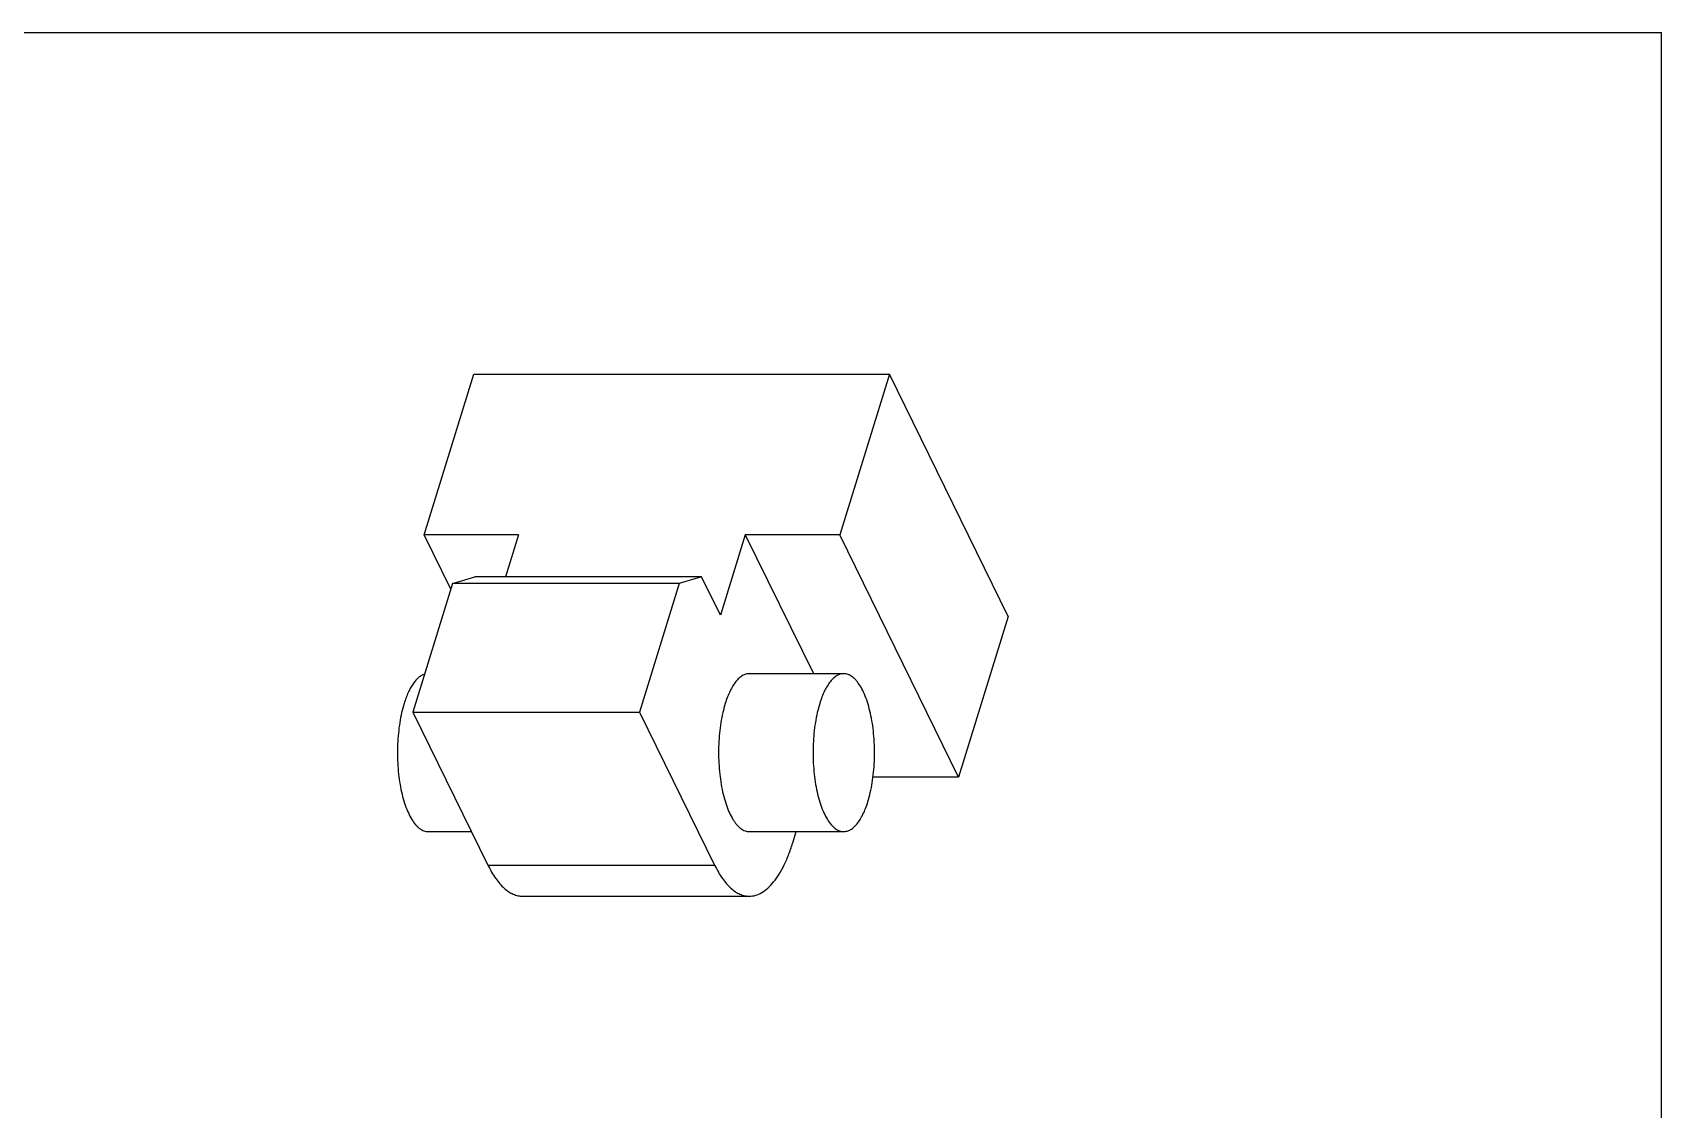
# Model space of a CAD drawing. Header units: millimetres. Extents: x 0 to 297, y 0 to 210.
# Drawn here: x 138.2 to 297, y 105 to 210 of the extents above; entities that cross this region are included whole.
import ezdxf

# ---------------------------------------------------------------- set-up
doc = ezdxf.new("R2010")
doc.units = ezdxf.units.MM
doc.header["$LTSCALE"] = 0.64311
doc.header["$MEASUREMENT"] = 0
doc.layers.get('0').update_dxf_attribs({"linetype": 'CONTINUOUS'})

msp = doc.modelspace()

# ---------------------------------------------------------------- linework, layer by layer
at = {"color": 7, "linetype": 'Continuous'}
for p, q in [((0, 210), (297, 210)), ((297, 0), (297, 210)), ((176.345, 161.027), (181.187, 176.693)), ((181.187, 176.693), (221.713, 176.693)), ((221.713, 176.693), (216.872, 161.027)), ((233.305, 153.072), (221.713, 176.693)), ((178.946, 155.726), (176.345, 161.027)), ((185.556, 161.027), (176.345, 161.027)), ((185.556, 161.027), (184.288, 156.923)), ((207.661, 161.027), (205.241, 153.193)), ((207.661, 161.027), (214.304, 147.491)), ((216.872, 161.027), (207.661, 161.027)), ((228.464, 137.405), (216.872, 161.027)), ((179.116, 156.276), (175.243, 143.743)), ((179.116, 156.276), (181.305, 156.923)), ((201.222, 156.276), (179.116, 156.276)), ((203.41, 156.923), (181.305, 156.923)), ((201.222, 156.276), (197.349, 143.743)), ((203.41, 156.923), (201.222, 156.276)), ((205.241, 153.193), (203.41, 156.923)), ((233.305, 153.072), (228.464, 137.405)), ((208.059, 147.491), (217.269, 147.491)), ((175.243, 143.743), (182.564, 128.824)), ((175.243, 143.743), (197.349, 143.743)), ((197.349, 143.743), (204.67, 128.824)), ((228.464, 137.405), (220.111, 137.405)), ((176.743, 132.091), (180.961, 132.091)), ((208.059, 132.091), (217.269, 132.091)), ((212.329, 131.088), (212.639, 132.091)), ((182.564, 128.824), (204.67, 128.824)), ((185.953, 125.791), (208.059, 125.791))]:
    msp.add_line(p, q, dxfattribs=at)
at = {"color": 7, "linetype": 'Continuous', "extrusion": (0, 0, 25.4)}
for points, knots in [([(176.383, 147.435), (176.283, 147.404), (176.081, 147.313), (175.797, 147.111), (175.524, 146.84), (175.264, 146.503), (175.017, 146.103), (174.787, 145.645), (174.576, 145.131), (174.453, 144.767), (174.394, 144.577)], [0, 0, 0, 0, 0.0873791, 0.1830247, 0.2891657, 0.4070541, 0.5372619, 0.6798377, 0.8344097, 1, 1, 1, 1]), ([(208.059, 147.491), (207.945, 147.491), (207.71, 147.456), (207.37, 147.302), (207.044, 147.054), (206.734, 146.716), (206.441, 146.293), (206.168, 145.789), (205.92, 145.21), (205.777, 144.795), (205.71, 144.577)], [0, 0, 0, 0, 0.0858514, 0.177424, 0.2792276, 0.3941553, 0.5236375, 0.6681022, 0.8272645, 1, 1, 1, 1]), ([(217.269, 147.491), (217.156, 147.491), (216.92, 147.456), (216.581, 147.302), (216.255, 147.054), (215.944, 146.716), (215.651, 146.293), (215.379, 145.789), (215.131, 145.21), (214.988, 144.795), (214.921, 144.577)], [0, 0, 0, 0, 0.0858501, 0.1774239, 0.2792273, 0.3941523, 0.5236291, 0.6680994, 0.8272793, 1, 1, 1, 1]), ([(219.618, 135.004), (219.709, 135.297), (219.871, 135.912), (220.055, 136.873), (220.185, 137.892), (220.26, 138.947), (220.276, 140.018), (220.235, 141.086), (220.137, 142.128), (219.983, 143.124), (219.777, 144.056), (219.524, 144.906), (219.227, 145.657), (218.892, 146.295), (218.576, 146.74), (218.306, 147.022), (218.049, 147.24), (217.771, 147.399), (217.482, 147.478), (217.34, 147.491), (217.269, 147.491)], [0, 0, 0, 0, 0.0673804, 0.1394172, 0.2149479, 0.2927988, 0.3716809, 0.4502831, 0.5273064, 0.6014931, 0.6716741, 0.7368122, 0.796051, 0.8487915, 0.894803, 0.9153781, 0.9344487, 0.9687238, 0.9845687, 1, 1, 1, 1]), ([(174.394, 144.577), (174.303, 144.284), (174.141, 143.67), (173.957, 142.708), (173.827, 141.69), (173.753, 140.635), (173.736, 139.563), (173.777, 138.496), (173.875, 137.454), (174.029, 136.457), (174.235, 135.525), (174.488, 134.676), (174.785, 133.925), (175.12, 133.287), (175.436, 132.842), (175.706, 132.559), (175.963, 132.342), (176.241, 132.183), (176.53, 132.104), (176.673, 132.091), (176.743, 132.091)], [0, 0, 0, 0, 0.0673804, 0.1394172, 0.2149479, 0.2927988, 0.3716809, 0.4502831, 0.5273064, 0.6014931, 0.6716741, 0.7368122, 0.796051, 0.8487915, 0.894803, 0.9153781, 0.9344487, 0.9687238, 0.9845687, 1, 1, 1, 1]), ([(205.71, 144.577), (205.619, 144.284), (205.457, 143.67), (205.273, 142.708), (205.143, 141.69), (205.069, 140.635), (205.052, 139.563), (205.093, 138.496), (205.192, 137.454), (205.345, 136.457), (205.551, 135.525), (205.805, 134.676), (206.101, 133.925), (206.389, 133.376), (206.639, 133.002), (206.827, 132.763), (207.022, 132.559), (207.279, 132.342), (207.557, 132.183), (207.846, 132.104), (207.989, 132.091), (208.059, 132.091)], [0, 0, 0, 0, 0.0673825, 0.1394118, 0.2149419, 0.2927911, 0.3716705, 0.4502707, 0.527291, 0.6014758, 0.6716547, 0.7367888, 0.7960245, 0.8487641, 0.8726215, 0.8948096, 0.9153833, 0.9344515, 0.968725, 0.9845691, 1, 1, 1, 1]), ([(214.921, 144.577), (214.83, 144.284), (214.668, 143.67), (214.484, 142.708), (214.354, 141.69), (214.279, 140.635), (214.263, 139.563), (214.304, 138.496), (214.402, 137.454), (214.556, 136.457), (214.761, 135.525), (215.015, 134.676), (215.312, 133.925), (215.646, 133.287), (215.963, 132.842), (216.232, 132.559), (216.49, 132.342), (216.768, 132.183), (217.057, 132.104), (217.199, 132.091), (217.27, 132.091)], [0, 0, 0, 0, 0.0673804, 0.1394172, 0.2149479, 0.2927988, 0.3716809, 0.4502831, 0.5273064, 0.6014931, 0.6716741, 0.7368122, 0.796051, 0.8487915, 0.894803, 0.9153781, 0.9344487, 0.9687238, 0.9845687, 1, 1, 1, 1]), ([(217.27, 132.091), (217.383, 132.091), (217.618, 132.126), (217.958, 132.28), (218.284, 132.528), (218.595, 132.866), (218.887, 133.289), (219.16, 133.793), (219.408, 134.372), (219.551, 134.787), (219.618, 135.004)], [0, 0, 0, 0, 0.0858501, 0.1774239, 0.2792273, 0.3941523, 0.5236291, 0.6680994, 0.8272793, 1, 1, 1, 1]), ([(208.059, 125.791), (208.162, 125.791), (208.369, 125.806), (208.786, 125.897), (209.311, 126.134), (209.903, 126.585), (210.468, 127.2), (211.001, 127.969), (211.496, 128.886), (211.948, 129.938), (212.207, 130.692), (212.329, 131.088)], [0, 0, 0, 0, 0.0426524, 0.086048, 0.1776016, 0.2793831, 0.394277, 0.5237458, 0.6681759, 0.8272683, 1, 1, 1, 1]), ([(182.564, 128.824), (182.679, 128.59), (182.915, 128.146), (183.305, 127.536), (183.713, 127.01), (184.137, 126.573), (184.576, 126.228), (185.027, 125.977), (185.488, 125.825), (185.801, 125.791), (185.954, 125.791)], [0, 0, 0, 0, 0.1639413, 0.3154414, 0.4544015, 0.5813415, 0.6973087, 0.803986, 0.9038197, 1, 1, 1, 1]), ([(204.67, 128.824), (204.785, 128.59), (205.021, 128.146), (205.41, 127.536), (205.818, 127.01), (206.243, 126.573), (206.682, 126.228), (207.133, 125.977), (207.593, 125.825), (207.906, 125.791), (208.059, 125.791)], [0, 0, 0, 0, 0.1639413, 0.3154414, 0.4544015, 0.5813415, 0.6973087, 0.803986, 0.9038197, 1, 1, 1, 1])]:
    msp.add_open_spline(points, degree=3, knots=knots, dxfattribs=at)

doc.saveas('drawing.dxf')
